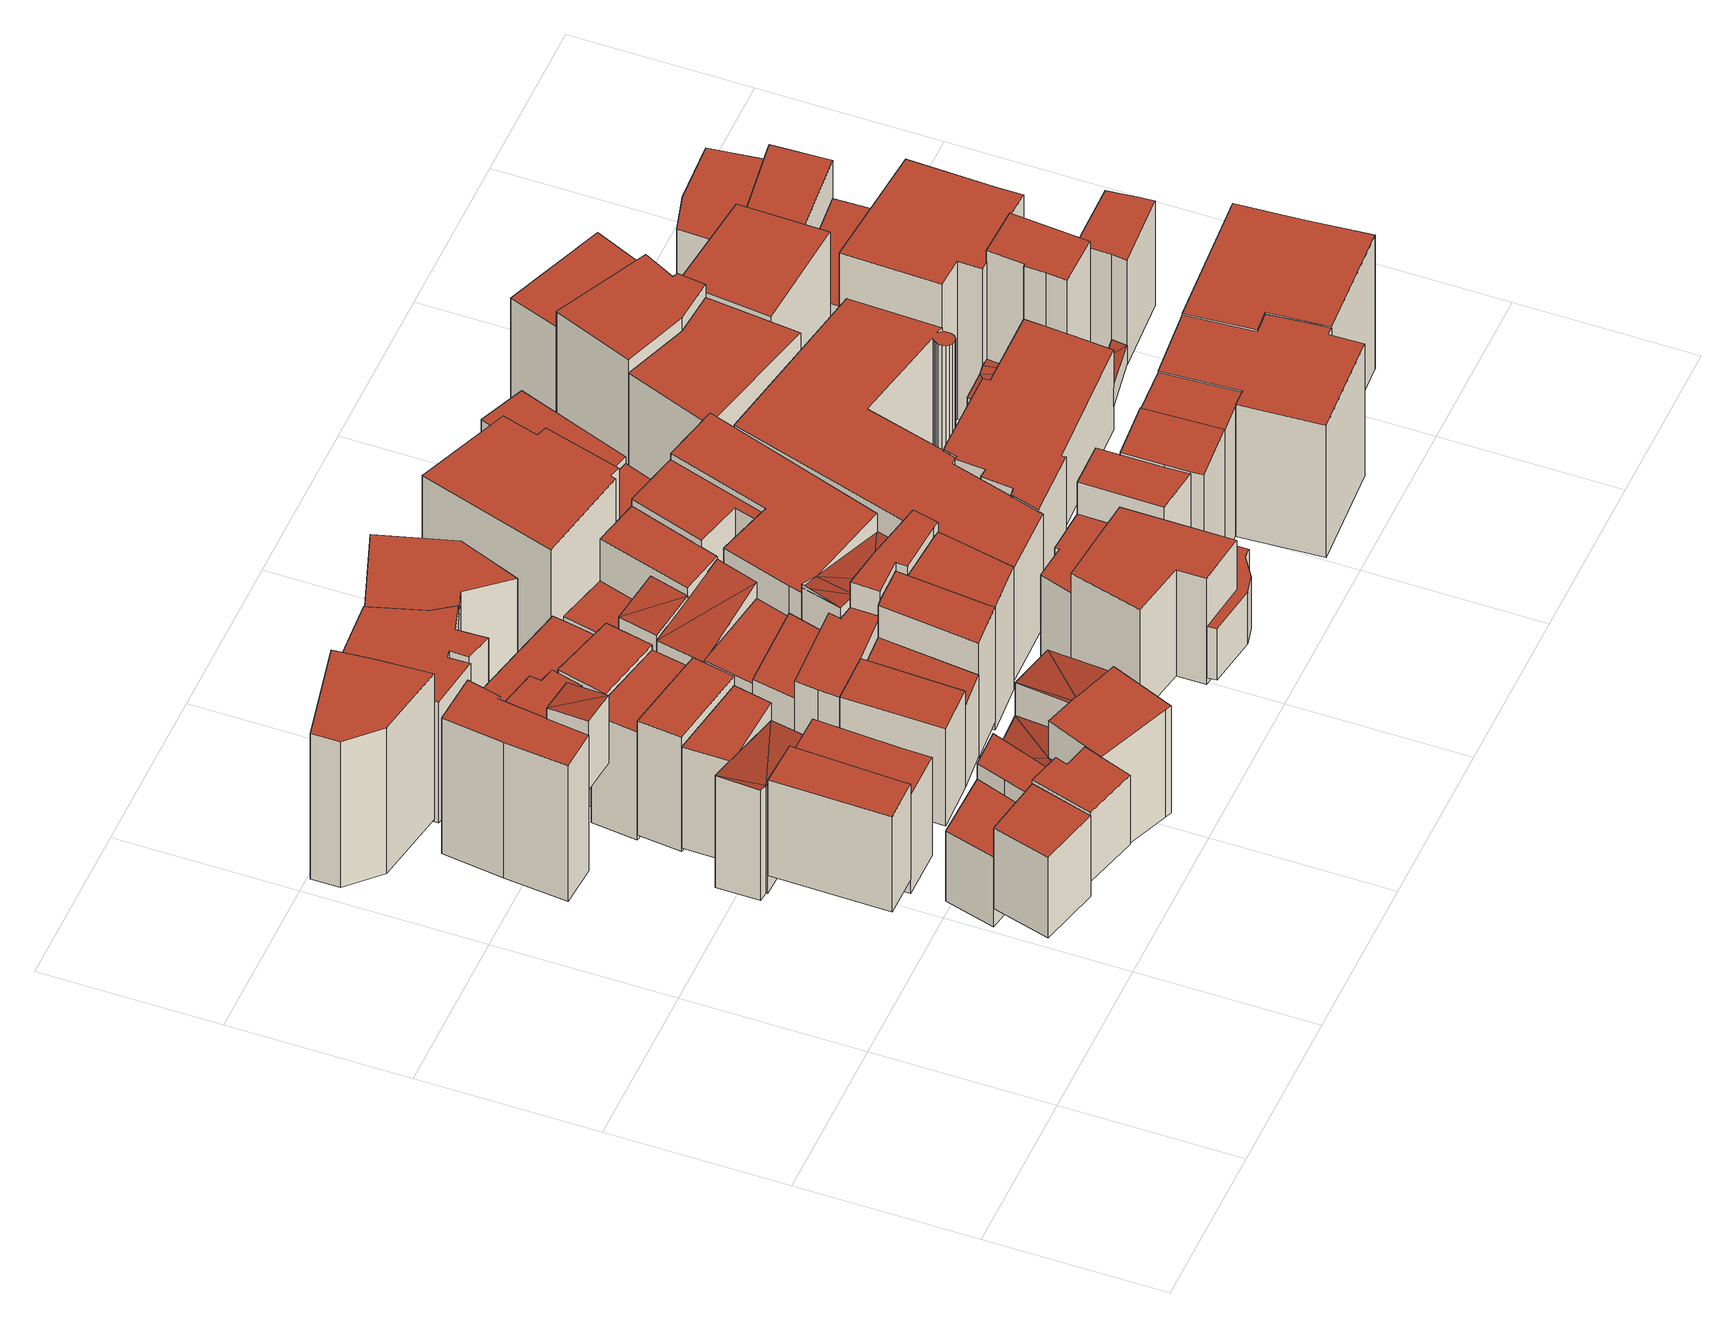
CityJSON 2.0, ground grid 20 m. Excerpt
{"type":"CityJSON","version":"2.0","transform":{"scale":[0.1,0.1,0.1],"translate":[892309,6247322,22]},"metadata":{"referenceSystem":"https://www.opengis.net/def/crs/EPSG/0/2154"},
"CityObjects":{
"building1":{"type":"Building","attributes":{"class":"Building"},"children":["building1-1"]},
"building1-1":{"type":"BuildingPart","parents":["building1"],"geometry":[{"type":"Solid","lod":"2.2","boundaries":[[[[0,1,2,3,4]],[[5,6,7,8,9]],[[9,8,3,4]],[[8,7,2,3]],[[7,6,1,2]],[[6,5,0,1]],[[5,9,4,0]]]],"semantics":{"surfaces":[{"type":"GroundSurface"},{"type":"RoofSurface"},{"type":"WallSurface","on_footprint_edge":true}],"values":[[0,1,2,2,2,2,2]]}}]},
"building2":{"type":"Building","attributes":{"class":"Building"},"children":["building2-1"]},
"building2-1":{"type":"BuildingPart","parents":["building2"],"geometry":[{"type":"Solid","lod":"2.2","boundaries":[[[[10,11,12,13,14,15]],[[16,17,18,19,20,21]],[[21,20,14,15]],[[20,19,13,14]],[[19,18,12,13]],[[18,17,11,12]],[[17,16,10,11]],[[16,21,15,10]]]],"semantics":{"surfaces":[{"type":"GroundSurface"},{"type":"RoofSurface"},{"type":"WallSurface","on_footprint_edge":true}],"values":[[0,1,2,2,2,2,2,2]]}}]},
"building3":{"type":"Building","attributes":{"class":"Building"},"children":["building3-1"]},
"building3-1":{"type":"BuildingPart","parents":["building3"],"geometry":[{"type":"Solid","lod":"2.2","boundaries":[[[[22,23,24,25,26]],[[27,28,29,30,31]],[[31,30,25,26]],[[30,29,24,25]],[[29,28,23,24]],[[28,27,22,23]],[[27,31,26,22]]]],"semantics":{"surfaces":[{"type":"GroundSurface"},{"type":"RoofSurface"},{"type":"WallSurface","on_footprint_edge":true}],"values":[[0,1,2,2,2,2,2]]}}]},
"building4":{"type":"Building","attributes":{"class":"Building"},"children":["building4-1"]},
"building4-1":{"type":"BuildingPart","parents":["building4"],"geometry":[{"type":"Solid","lod":"2.2","boundaries":[[[[32,33,34,35,36,37,38]],[[39,40,41,42,43,44,45]],[[45,44,37,38]],[[44,43,36,37]],[[43,42,35,36]],[[42,41,34,35]],[[41,40,33,34]],[[40,39,32,33]],[[39,45,38,32]]]],"semantics":{"surfaces":[{"type":"GroundSurface"},{"type":"RoofSurface"},{"type":"WallSurface","on_footprint_edge":true}],"values":[[0,1,2,2,2,2,2,2,2]]}}]},
"building5":{"type":"Building","attributes":{"class":"Building"},"children":["building5-1"]},
"building5-1":{"type":"BuildingPart","parents":["building5"],"geometry":[{"type":"Solid","lod":"2.2","boundaries":[[[[46,47,48,49,50,51]],[[52,53,54,55,56,57]],[[57,56,50,51]],[[56,55,49,50]],[[55,54,48,49]],[[54,53,47,48]],[[53,52,46,47]],[[52,57,51,46]]]],"semantics":{"surfaces":[{"type":"GroundSurface"},{"type":"RoofSurface"},{"type":"WallSurface","on_footprint_edge":true}],"values":[[0,1,2,2,2,2,2,2]]}}]},
"building6":{"type":"Building","attributes":{"class":"Building"},"children":["building6-1"]},
"building6-1":{"type":"BuildingPart","parents":["building6"],"geometry":[{"type":"Solid","lod":"2.2","boundaries":[[[[58,59,60,61,62]],[[63,64,65,66,67]],[[67,66,61,62]],[[66,65,60,61]],[[65,64,59,60]],[[64,63,58,59]],[[63,67,62,58]]]],"semantics":{"surfaces":[{"type":"GroundSurface"},{"type":"RoofSurface"},{"type":"WallSurface","on_footprint_edge":true}],"values":[[0,1,2,2,2,2,2]]}}]},
"building7":{"type":"Building","attributes":{"class":"Building"},"children":["building7-1"]},
"building7-1":{"type":"BuildingPart","parents":["building7"],"geometry":[{"type":"Solid","lod":"2.2","boundaries":[[[[68,69,70]],[[71,70,72]],[[70,71,68]],[[73,72,70]],[[74,75,76,77,78,79]],[[73,70,78,79]],[[70,69,77,78]],[[69,68,76,77]],[[68,71,75,76]],[[71,72,74,75]],[[72,73,79,74]]]],"semantics":{"surfaces":[{"type":"RoofSurface","rf_azimuth":347.71,"rf_slope":18.39},{"type":"GroundSurface"},{"type":"WallSurface","on_footprint_edge":true}],"values":[[0,0,0,0,1,2,2,2,2,2,2]]}}]},
"building8":{"type":"Building","attributes":{"class":"Building"},"children":["building8-1"]},
"building8-1":{"type":"BuildingPart","parents":["building8"],"geometry":[{"type":"Solid","lod":"2.2","boundaries":[[[[80,81,82,83,84,85,86]],[[87,88,89,90,91,92,93]],[[93,92,85,86]],[[92,91,84,85]],[[91,90,83,84]],[[90,89,82,83]],[[89,88,81,82]],[[88,87,80,81]],[[87,93,86,80]]]],"semantics":{"surfaces":[{"type":"GroundSurface"},{"type":"RoofSurface"},{"type":"WallSurface","on_footprint_edge":true}],"values":[[0,1,2,2,2,2,2,2,2]]}}]},
"building9":{"type":"Building","attributes":{"class":"Building"},"children":["building9-1"]},
"building9-1":{"type":"BuildingPart","parents":["building9"],"geometry":[{"type":"Solid","lod":"2.2","boundaries":[[[[94,95,96]],[[97,96,95]],[[98,99,100,101]],[[97,95,100,101]],[[95,94,99,100]],[[94,96,98,99]],[[96,97,101,98]]]],"semantics":{"surfaces":[{"type":"RoofSurface","rf_azimuth":75.79,"rf_slope":4.96},{"type":"GroundSurface"},{"type":"WallSurface","on_footprint_edge":true}],"values":[[0,0,1,2,2,2,2]]}}]},
"building10":{"type":"Building","attributes":{"class":"Building"},"children":["building10-1"]},
"building10-1":{"type":"BuildingPart","parents":["building10"],"geometry":[{"type":"Solid","lod":"2.2","boundaries":[[[[102,103,104,105]],[[106,107,108,109]],[[109,108,104,105]],[[108,107,103,104]],[[107,106,102,103]],[[106,109,105,102]]]],"semantics":{"surfaces":[{"type":"GroundSurface"},{"type":"RoofSurface"},{"type":"WallSurface","on_footprint_edge":true}],"values":[[0,1,2,2,2,2]]}}]},
"building11":{"type":"Building","attributes":{"class":"Building"},"children":["building11-1"]},
"building11-1":{"type":"BuildingPart","parents":["building11"],"geometry":[{"type":"Solid","lod":"2.2","boundaries":[[[[110,111,112,113,114,115]],[[116,117,118,119,120,121]],[[121,120,114,115]],[[120,119,113,114]],[[119,118,112,113]],[[118,117,111,112]],[[117,116,110,111]],[[116,121,115,110]]]],"semantics":{"surfaces":[{"type":"GroundSurface"},{"type":"RoofSurface"},{"type":"WallSurface","on_footprint_edge":true}],"values":[[0,1,2,2,2,2,2,2]]}}]},
"building12":{"type":"Building","attributes":{"class":"Building"},"children":["building12-1"]},
"building12-1":{"type":"BuildingPart","parents":["building12"],"geometry":[{"type":"Solid","lod":"2.2","boundaries":[[[[122,123,124]],[[125,126,122]],[[125,122,127]],[[124,127,122]],[[128,129,130,131,132,133]],[[124,123,132,133]],[[123,122,131,132]],[[122,126,130,131]],[[126,125,129,130]],[[125,127,128,129]],[[127,124,133,128]]]],"semantics":{"surfaces":[{"type":"RoofSurface","rf_azimuth":54.18,"rf_slope":13.12},{"type":"GroundSurface"},{"type":"WallSurface","on_footprint_edge":true}],"values":[[0,0,0,0,1,2,2,2,2,2,2]]}}]},
"building13":{"type":"Building","attributes":{"class":"Building"},"children":["building13-1"]},
"building13-1":{"type":"BuildingPart","parents":["building13"],"geometry":[{"type":"Solid","lod":"2.2","boundaries":[[[[134,135,136,137]],[[138,139,140,141]],[[141,140,136,137]],[[140,139,135,136]],[[139,138,134,135]],[[138,141,137,134]]]],"semantics":{"surfaces":[{"type":"GroundSurface"},{"type":"RoofSurface"},{"type":"WallSurface","on_footprint_edge":true}],"values":[[0,1,2,2,2,2]]}}]},
"building14":{"type":"Building","attributes":{"class":"Building"},"children":["building14-1"]},
"building14-1":{"type":"BuildingPart","parents":["building14"],"geometry":[{"type":"Solid","lod":"2.2","boundaries":[[[[142,143,98,101,144,145,146,147,148]],[[149,150,151,152,153,154,155,156,157]],[[157,156,147,148]],[[156,155,146,147]],[[155,154,145,146]],[[154,153,144,145]],[[153,152,101,144]],[[152,151,98,101]],[[151,150,143,98]],[[150,149,142,143]],[[149,157,148,142]]]],"semantics":{"surfaces":[{"type":"GroundSurface"},{"type":"RoofSurface"},{"type":"WallSurface","on_footprint_edge":true}],"values":[[0,1,2,2,2,2,2,2,2,2,2]]}}]},
"building15":{"type":"Building","attributes":{"class":"Building"},"children":["building15-1"]},
"building15-1":{"type":"BuildingPart","parents":["building15"],"geometry":[{"type":"Solid","lod":"2.2","boundaries":[[[[158,159,160,161,162,163,164,165]],[[166,167,168,169,170,171,172,173]],[[173,172,164,165]],[[172,171,163,164]],[[171,170,162,163]],[[170,169,161,162]],[[169,168,160,161]],[[168,167,159,160]],[[167,166,158,159]],[[166,173,165,158]]]],"semantics":{"surfaces":[{"type":"GroundSurface"},{"type":"RoofSurface"},{"type":"WallSurface","on_footprint_edge":true}],"values":[[0,1,2,2,2,2,2,2,2,2]]}}]},
"building16":{"type":"Building","attributes":{"class":"Building"},"children":["building16-1"]},
"building16-1":{"type":"BuildingPart","parents":["building16"],"geometry":[{"type":"Solid","lod":"2.2","boundaries":[[[[174,175,176,177]],[[178,179,180,181]],[[181,180,176,177]],[[180,179,175,176]],[[179,178,174,175]],[[178,181,177,174]]]],"semantics":{"surfaces":[{"type":"GroundSurface"},{"type":"RoofSurface"},{"type":"WallSurface","on_footprint_edge":true}],"values":[[0,1,2,2,2,2]]}}]},
"building17":{"type":"Building","attributes":{"class":"Building"},"children":["building17-1"]},
"building17-1":{"type":"BuildingPart","parents":["building17"],"geometry":[{"type":"Solid","lod":"2.2","boundaries":[[[[182,183,184,185]],[[186,187,188,189]],[[189,188,184,185]],[[188,187,183,184]],[[187,186,182,183]],[[186,189,185,182]]]],"semantics":{"surfaces":[{"type":"GroundSurface"},{"type":"RoofSurface"},{"type":"WallSurface","on_footprint_edge":true}],"values":[[0,1,2,2,2,2]]}}]},
"building18":{"type":"Building","attributes":{"class":"Building"},"children":["building18-1"]},
"building18-1":{"type":"BuildingPart","parents":["building18"],"geometry":[{"type":"Solid","lod":"2.2","boundaries":[[[[190,191,192,85,84,193,194,195,196]],[[197,198,199,200,201,202,203,204,205]],[[205,204,195,196]],[[204,203,194,195]],[[203,202,193,194]],[[202,201,84,193]],[[201,200,85,84]],[[200,199,192,85]],[[199,198,191,192]],[[198,197,190,191]],[[197,205,196,190]]]],"semantics":{"surfaces":[{"type":"GroundSurface"},{"type":"RoofSurface"},{"type":"WallSurface","on_footprint_edge":true}],"values":[[0,1,2,2,2,2,2,2,2,2,2]]}}]},
"building19":{"type":"Building","attributes":{"class":"Building"},"children":["building19-1"]},
"building19-1":{"type":"BuildingPart","parents":["building19"],"geometry":[{"type":"Solid","lod":"2.2","boundaries":[[[[206,207,208,209]],[[210,211,212,213]],[[213,212,208,209]],[[212,211,207,208]],[[211,210,206,207]],[[210,213,209,206]]]],"semantics":{"surfaces":[{"type":"GroundSurface"},{"type":"RoofSurface"},{"type":"WallSurface","on_footprint_edge":true}],"values":[[0,1,2,2,2,2]]}}]},
"building20":{"type":"Building","attributes":{"class":"Building"},"children":["building20-1"]},
"building20-1":{"type":"BuildingPart","parents":["building20"],"geometry":[{"type":"Solid","lod":"2.2","boundaries":[[[[214,215,216]],[[216,215,217]],[[218,217,215]],[[219,220,221,222,223]],[[218,215,222,223]],[[215,214,221,222]],[[214,216,220,221]],[[216,217,219,220]],[[217,218,223,219]]]],"semantics":{"surfaces":[{"type":"RoofSurface","rf_azimuth":79.12,"rf_slope":10.79},{"type":"GroundSurface"},{"type":"WallSurface","on_footprint_edge":true}],"values":[[0,0,0,1,2,2,2,2,2]]}}]},
"building21":{"type":"Building","attributes":{"class":"Building"},"children":["building21-1"]},
"building21-1":{"type":"BuildingPart","parents":["building21"],"geometry":[{"type":"Solid","lod":"2.2","boundaries":[[[[185,224,225,182]],[[226,227,228,229]],[[229,228,225,182]],[[228,227,224,225]],[[227,226,185,224]],[[226,229,182,185]]]],"semantics":{"surfaces":[{"type":"GroundSurface"},{"type":"RoofSurface"},{"type":"WallSurface","on_footprint_edge":true}],"values":[[0,1,2,2,2,2]]}}]},
"building22":{"type":"Building","attributes":{"class":"Building"},"children":["building22-1"]},
"building22-1":{"type":"BuildingPart","parents":["building22"],"geometry":[{"type":"Solid","lod":"2.2","boundaries":[[[[230,231,232,233,234,235,236,237]],[[238,239,240,241,242,243,244,245]],[[245,244,236,237]],[[244,243,235,236]],[[243,242,234,235]],[[242,241,233,234]],[[241,240,232,233]],[[240,239,231,232]],[[239,238,230,231]],[[238,245,237,230]]]],"semantics":{"surfaces":[{"type":"GroundSurface"},{"type":"RoofSurface"},{"type":"WallSurface","on_footprint_edge":true}],"values":[[0,1,2,2,2,2,2,2,2,2]]}}]},
"building23":{"type":"Building","attributes":{"class":"Building"},"children":["building23-1"]},
"building23-1":{"type":"BuildingPart","parents":["building23"],"geometry":[{"type":"Solid","lod":"2.2","boundaries":[[[[246,247,248,249]],[[250,251,252,253]],[[253,252,248,249]],[[252,251,247,248]],[[251,250,246,247]],[[250,253,249,246]]]],"semantics":{"surfaces":[{"type":"GroundSurface"},{"type":"RoofSurface"},{"type":"WallSurface","on_footprint_edge":true}],"values":[[0,1,2,2,2,2]]}}]},
"building24":{"type":"Building","attributes":{"class":"Building"},"children":["building24-1"]},
"building24-1":{"type":"BuildingPart","parents":["building24"],"geometry":[{"type":"Solid","lod":"2.2","boundaries":[[[[254,255,256,257,258,259,260,261,262,263,264,265,266]],[[267,268,269,270,271,272,273,274,275,276,277,278,279]],[[279,278,265,266]],[[278,277,264,265]],[[277,276,263,264]],[[276,275,262,263]],[[275,274,261,262]],[[274,273,260,261]],[[273,272,259,260]],[[272,271,258,259]],[[271,270,257,258]],[[270,269,256,257]],[[269,268,255,256]],[[268,267,254,255]],[[267,279,266,254]]]],"semantics":{"surfaces":[{"type":"GroundSurface"},{"type":"RoofSurface"},{"type":"WallSurface","on_footprint_edge":true}],"values":[[0,1,2,2,2,2,2,2,2,2,2,2,2,2,2]]}}]},
"building25":{"type":"Building","attributes":{"class":"Building"},"children":["building25-1"]},
"building25-1":{"type":"BuildingPart","parents":["building25"],"geometry":[{"type":"Solid","lod":"2.2","boundaries":[[[[280,281,282,283]],[[284,285,286,287]],[[287,286,282,283]],[[286,285,281,282]],[[285,284,280,281]],[[284,287,283,280]]]],"semantics":{"surfaces":[{"type":"GroundSurface"},{"type":"RoofSurface"},{"type":"WallSurface","on_footprint_edge":true}],"values":[[0,1,2,2,2,2]]}}]},
"building26":{"type":"Building","attributes":{"class":"Building"},"children":["building26-1"]},
"building26-1":{"type":"BuildingPart","parents":["building26"],"geometry":[{"type":"Solid","lod":"2.2","boundaries":[[[[288,289,290,291,292,293]],[[294,295,296,297,298,299]],[[299,298,292,293]],[[298,297,291,292]],[[297,296,290,291]],[[296,295,289,290]],[[295,294,288,289]],[[294,299,293,288]]]],"semantics":{"surfaces":[{"type":"GroundSurface"},{"type":"RoofSurface"},{"type":"WallSurface","on_footprint_edge":true}],"values":[[0,1,2,2,2,2,2,2]]}}]},
"building27":{"type":"Building","attributes":{"class":"Building"},"children":["building27-1"]},
"building27-1":{"type":"BuildingPart","parents":["building27"],"geometry":[{"type":"Solid","lod":"2.2","boundaries":[[[[300,301,302]],[[303,300,302]],[[304,305,306,307]],[[302,301,306,307]],[[301,300,305,306]],[[300,303,304,305]],[[303,302,307,304]]]],"semantics":{"surfaces":[{"type":"RoofSurface","rf_azimuth":163.21,"rf_slope":13.83},{"type":"GroundSurface"},{"type":"WallSurface","on_footprint_edge":true}],"values":[[0,0,1,2,2,2,2]]}}]},
"building28":{"type":"Building","attributes":{"class":"Building"},"children":["building28-1"]},
"building28-1":{"type":"BuildingPart","parents":["building28"],"geometry":[{"type":"Solid","lod":"2.2","boundaries":[[[[308,309,310]],[[311,308,310]],[[312,313,314,315]],[[310,309,314,315]],[[309,308,313,314]],[[308,311,312,313]],[[311,310,315,312]]]],"semantics":{"surfaces":[{"type":"RoofSurface","rf_azimuth":164.94,"rf_slope":11.69},{"type":"GroundSurface"},{"type":"WallSurface","on_footprint_edge":true}],"values":[[0,0,1,2,2,2,2]]}}]},
"building29":{"type":"Building","attributes":{"class":"Building"},"children":["building29-1"]},
"building29-1":{"type":"BuildingPart","parents":["building29"],"geometry":[{"type":"Solid","lod":"2.2","boundaries":[[[[316,317,318,319]],[[320,321,322,323]],[[323,322,318,319]],[[322,321,317,318]],[[321,320,316,317]],[[320,323,319,316]]]],"semantics":{"surfaces":[{"type":"GroundSurface"},{"type":"RoofSurface"},{"type":"WallSurface","on_footprint_edge":true}],"values":[[0,1,2,2,2,2]]}}]},
"building30":{"type":"Building","attributes":{"class":"Building"},"children":["building30-1"]},
"building30-1":{"type":"BuildingPart","parents":["building30"],"geometry":[{"type":"Solid","lod":"2.2","boundaries":[[[[324,325,326,327,328,329]],[[330,331,332,333,334,335]],[[335,334,328,329]],[[334,333,327,328]],[[333,332,326,327]],[[332,331,325,326]],[[331,330,324,325]],[[330,335,329,324]]]],"semantics":{"surfaces":[{"type":"GroundSurface"},{"type":"RoofSurface"},{"type":"WallSurface","on_footprint_edge":true}],"values":[[0,1,2,2,2,2,2,2]]}}]},
"building31":{"type":"Building","attributes":{"class":"Building"},"children":["building31-1"]},
"building31-1":{"type":"BuildingPart","parents":["building31"],"geometry":[{"type":"Solid","lod":"2.2","boundaries":[[[[336,337,338,339,340,341,342,343]],[[344,345,346,347,348,349,350,351]],[[351,350,342,343]],[[350,349,341,342]],[[349,348,340,341]],[[348,347,339,340]],[[347,346,338,339]],[[346,345,337,338]],[[345,344,336,337]],[[344,351,343,336]]]],"semantics":{"surfaces":[{"type":"GroundSurface"},{"type":"RoofSurface"},{"type":"WallSurface","on_footprint_edge":true}],"values":[[0,1,2,2,2,2,2,2,2,2]]}}]},
"building32":{"type":"Building","attributes":{"class":"Building"},"children":["building32-1"]},
"building32-1":{"type":"BuildingPart","parents":["building32"],"geometry":[{"type":"MultiSurface","lod":"2.2","boundaries":[[[352,353,354]],[[355,352,354]],[[356,357,358]],[[355,358,357]],[[358,355,354]],[[359,360,361,362,363,364,365]],[[354,353,364,365]],[[353,366,363,364]],[[366,355,362,363]],[[355,367,361,362]],[[367,368,360,361]],[[368,358,359,360]],[[358,354,365,359]]],"semantics":{"surfaces":[{"type":"RoofSurface","rf_azimuth":345.68,"rf_slope":13.94},{"type":"GroundSurface"},{"type":"WallSurface","on_footprint_edge":true}],"values":[0,0,0,0,0,1,2,2,2,2,2,2,2]}}]},
"building33":{"type":"Building","attributes":{"class":"Building"},"children":["building33-1"]},
"building33-1":{"type":"BuildingPart","parents":["building33"],"geometry":[{"type":"Solid","lod":"2.2","boundaries":[[[[369,370,371,372,373,374,375]],[[376,377,378,379,380,381,382]],[[382,381,374,375]],[[381,380,373,374]],[[380,379,372,373]],[[379,378,371,372]],[[378,377,370,371]],[[377,376,369,370]],[[376,382,375,369]]]],"semantics":{"surfaces":[{"type":"GroundSurface"},{"type":"RoofSurface"},{"type":"WallSurface","on_footprint_edge":true}],"values":[[0,1,2,2,2,2,2,2,2]]}}]},
"building34":{"type":"Building","attributes":{"class":"Building"},"children":["building34-1"]},
"building34-1":{"type":"BuildingPart","parents":["building34"],"geometry":[{"type":"Solid","lod":"2.2","boundaries":[[[[383,384,385,386,387,388,389,390]],[[391,392,393,394,395,396,397,398]],[[398,397,389,390]],[[397,396,388,389]],[[396,395,387,388]],[[395,394,386,387]],[[394,393,385,386]],[[393,392,384,385]],[[392,391,383,384]],[[391,398,390,383]]]],"semantics":{"surfaces":[{"type":"GroundSurface"},{"type":"RoofSurface"},{"type":"WallSurface","on_footprint_edge":true}],"values":[[0,1,2,2,2,2,2,2,2,2]]}}]},
"building35":{"type":"Building","attributes":{"class":"Building"},"children":["building35-1"]},
"building35-1":{"type":"BuildingPart","parents":["building35"],"geometry":[{"type":"Solid","lod":"2.2","boundaries":[[[[399,400,401,402]],[[403,404,405,406]],[[406,405,401,402]],[[405,404,400,401]],[[404,403,399,400]],[[403,406,402,399]]]],"semantics":{"surfaces":[{"type":"GroundSurface"},{"type":"RoofSurface"},{"type":"WallSurface","on_footprint_edge":true}],"values":[[0,1,2,2,2,2]]}}]},
"building36":{"type":"Building","attributes":{"class":"Building"},"children":["building36-1"]},
"building36-1":{"type":"BuildingPart","parents":["building36"],"geometry":[{"type":"Solid","lod":"2.2","boundaries":[[[[387,407,408,409,410,388]],[[411,412,413,414,415,416]],[[416,415,410,388]],[[415,414,409,410]],[[414,413,408,409]],[[413,412,407,408]],[[412,411,387,407]],[[411,416,388,387]]]],"semantics":{"surfaces":[{"type":"GroundSurface"},{"type":"RoofSurface"},{"type":"WallSurface","on_footprint_edge":true}],"values":[[0,1,2,2,2,2,2,2]]}}]},
"building37":{"type":"Building","attributes":{"class":"Building"},"children":["building37-1"]},
"building37-1":{"type":"BuildingPart","parents":["building37"],"geometry":[{"type":"Solid","lod":"2.2","boundaries":[[[[417,418,419,420,421,422,423,424,425,426,427,428,429]],[[430,431,432,433,434,435,436,437,438,439,440,441,442]],[[442,441,428,429]],[[441,440,427,428]],[[440,439,426,427]],[[439,438,425,426]],[[438,437,424,425]],[[437,436,423,424]],[[436,435,422,423]],[[435,434,421,422]],[[434,433,420,421]],[[433,432,419,420]],[[432,431,418,419]],[[431,430,417,418]],[[430,442,429,417]]]],"semantics":{"surfaces":[{"type":"GroundSurface"},{"type":"RoofSurface"},{"type":"WallSurface","on_footprint_edge":true}],"values":[[0,1,2,2,2,2,2,2,2,2,2,2,2,2,2]]}}]},
"building38":{"type":"Building","attributes":{"class":"Building"},"children":["building38-1"]},
"building38-1":{"type":"BuildingPart","parents":["building38"],"geometry":[{"type":"Solid","lod":"2.2","boundaries":[[[[443,444,445,446,447,448,449,450]],[[451,452,453,454,455,456,457,458]],[[458,457,449,450]],[[457,456,448,449]],[[456,455,447,448]],[[455,454,446,447]],[[454,453,445,446]],[[453,452,444,445]],[[452,451,443,444]],[[451,458,450,443]]]],"semantics":{"surfaces":[{"type":"GroundSurface"},{"type":"RoofSurface"},{"type":"WallSurface","on_footprint_edge":true}],"values":[[0,1,2,2,2,2,2,2,2,2]]}}]},
"building39":{"type":"Building","attributes":{"class":"Building"},"children":["building39-1"]},
"building39-1":{"type":"BuildingPart","parents":["building39"],"geometry":[{"type":"Solid","lod":"2.2","boundaries":[[[[459,460,461,462,463,464]],[[465,466,467,468,469,470]],[[470,469,463,464]],[[469,468,462,463]],[[468,467,461,462]],[[467,466,460,461]],[[466,465,459,460]],[[465,470,464,459]]]],"semantics":{"surfaces":[{"type":"GroundSurface"},{"type":"RoofSurface"},{"type":"WallSurface","on_footprint_edge":true}],"values":[[0,1,2,2,2,2,2,2]]}}]},
"building40":{"type":"Building","attributes":{"class":"Building"},"children":["building40-1"]},
"building40-1":{"type":"BuildingPart","parents":["building40"],"geometry":[{"type":"Solid","lod":"2.2","boundaries":[[[[471,472,473,474,475]],[[476,477,478,479,480]],[[480,479,474,475]],[[479,478,473,474]],[[478,477,472,473]],[[477,476,471,472]],[[476,480,475,471]]]],"semantics":{"surfaces":[{"type":"GroundSurface"},{"type":"RoofSurface"},{"type":"WallSurface","on_footprint_edge":true}],"values":[[0,1,2,2,2,2,2]]}}]},
"building41":{"type":"Building","attributes":{"class":"Building"},"children":["building41-1"]},
"building41-1":{"type":"BuildingPart","parents":["building41"],"geometry":[{"type":"Solid","lod":"2.2","boundaries":[[[[481,482,483,484,485,486,487,488,489]],[[490,491,492,493,494,495,496,497,498]],[[498,497,488,489]],[[497,496,487,488]],[[496,495,486,487]],[[495,494,485,486]],[[494,493,484,485]],[[493,492,483,484]],[[492,491,482,483]],[[491,490,481,482]],[[490,498,489,481]]]],"semantics":{"surfaces":[{"type":"GroundSurface"},{"type":"RoofSurface"},{"type":"WallSurface","on_footprint_edge":true}],"values":[[0,1,2,2,2,2,2,2,2,2,2]]}}]},
"building42":{"type":"Building","attributes":{"class":"Building"},"children":["building42-1"]},
"building42-1":{"type":"BuildingPart","parents":["building42"],"geometry":[{"type":"Solid","lod":"2.2","boundaries":[[[[499,500,501,502,503,504]],[[505,506,507,508,509,510]],[[510,509,503,504]],[[509,508,502,503]],[[508,507,501,502]],[[507,506,500,501]],[[506,505,499,500]],[[505,510,504,499]]]],"semantics":{"surfaces":[{"type":"GroundSurface"},{"type":"RoofSurface"},{"type":"WallSurface","on_footprint_edge":true}],"values":[[0,1,2,2,2,2,2,2]]}}]},
"building43":{"type":"Building","attributes":{"class":"Building"},"children":["building43-1"]},
"building43-1":{"type":"BuildingPart","parents":["building43"],"geometry":[{"type":"Solid","lod":"2.2","boundaries":[[[[511,512,513,514,515,516]],[[517,518,519,520,521,522]],[[522,521,515,516]],[[521,520,514,515]],[[520,519,513,514]],[[519,518,512,513]],[[518,517,511,512]],[[517,522,516,511]]]],"semantics":{"surfaces":[{"type":"GroundSurface"},{"type":"RoofSurface"},{"type":"WallSurface","on_footprint_edge":true}],"values":[[0,1,2,2,2,2,2,2]]}}]},
"building44":{"type":"Building","attributes":{"class":"Building"},"children":["building44-1"]},
"building44-1":{"type":"BuildingPart","parents":["building44"],"geometry":[{"type":"Solid","lod":"2.2","boundaries":[[[[523,500,499,524,525]],[[526,527,528,529,530]],[[530,529,524,525]],[[529,528,499,524]],[[528,527,500,499]],[[527,526,523,500]],[[526,530,525,523]]]],"semantics":{"surfaces":[{"type":"GroundSurface"},{"type":"RoofSurface"},{"type":"WallSurface","on_footprint_edge":true}],"values":[[0,1,2,2,2,2,2]]}}]},
"building45":{"type":"Building","attributes":{"class":"Building"},"children":["building45-1"]},
"building45-1":{"type":"BuildingPart","parents":["building45"],"geometry":[{"type":"Solid","lod":"2.2","boundaries":[[[[531,532,533,534,535,536,537,538,539,540,541,542,543,544,545,546,547,548,549,550,551,552,553,554]],[[555,556,557,558,559,560,561,562,563,564,565,566,567,568,569,570,571,572,573,574,575,576,577,578]],[[578,577,553,554]],[[577,576,552,553]],[[576,575,551,552]],[[575,574,550,551]],[[574,573,549,550]],[[573,572,548,549]],[[572,571,547,548]],[[571,570,546,547]],[[570,569,545,546]],[[569,568,544,545]],[[568,567,543,544]],[[567,566,542,543]],[[566,565,541,542]],[[565,564,540,541]],[[564,563,539,540]],[[563,562,538,539]],[[562,561,537,538]],[[561,560,536,537]],[[560,559,535,536]],[[559,558,534,535]],[[558,557,533,534]],[[557,556,532,533]],[[556,555,531,532]],[[555,578,554,531]]]],"semantics":{"surfaces":[{"type":"GroundSurface"},{"type":"RoofSurface"},{"type":"WallSurface","on_footprint_edge":true}],"values":[[0,1,2,2,2,2,2,2,2,2,2,2,2,2,2,2,2,2,2,2,2,2,2,2,2,2]]}}]},
"building46":{"type":"Building","attributes":{"class":"Building"},"children":["building46-1"]},
"building46-1":{"type":"BuildingPart","parents":["building46"],"geometry":[{"type":"Solid","lod":"2.2","boundaries":[[[[579,580,581,582,583,584,585,586,587,588]],[[589,590,591,592,593,594,595,596,597,598]],[[598,597,587,588]],[[597,596,586,587]],[[596,595,585,586]],[[595,594,584,585]],[[594,593,583,584]],[[593,592,582,583]],[[592,591,581,582]],[[591,590,580,581]],[[590,589,579,580]],[[589,598,588,579]]]],"semantics":{"surfaces":[{"type":"GroundSurface"},{"type":"RoofSurface"},{"type":"WallSurface","on_footprint_edge":true}],"values":[[0,1,2,2,2,2,2,2,2,2,2,2]]}}]},
"building47":{"type":"Building","attributes":{"class":"Building"},"children":["building47-1"]},
"building47-1":{"type":"BuildingPart","parents":["building47"],"geometry":[{"type":"Solid","lod":"2.2","boundaries":[[[[599,600,601,602,603,604,605,606,607,608,609,610,611,612,613,614]],[[615,616,617,618,619,620,621,622,623,624,625,626,627,628,629,630]],[[630,629,613,614]],[[629,628,612,613]],[[628,627,611,612]],[[627,626,610,611]],[[626,625,609,610]],[[625,624,608,609]],[[624,623,607,608]],[[623,622,606,607]],[[622,621,605,606]],[[621,620,604,605]],[[620,619,603,604]],[[619,618,602,603]],[[618,617,601,602]],[[617,616,600,601]],[[616,615,599,600]],[[615,630,614,599]]]],"semantics":{"surfaces":[{"type":"GroundSurface"},{"type":"RoofSurface"},{"type":"WallSurface","on_footprint_edge":true}],"values":[[0,1,2,2,2,2,2,2,2,2,2,2,2,2,2,2,2,2]]}}]},
"building48":{"type":"Building","attributes":{"class":"Building"},"children":["building48-1"]},
"building48-1":{"type":"BuildingPart","parents":["building48"],"geometry":[{"type":"Solid","lod":"2.2","boundaries":[[[[631,632,633,634,635,636,637,638,639,640,641,642]],[[643,644,645,646,647,648,649,650,651,652,653,654]],[[654,653,641,642]],[[653,652,640,641]],[[652,651,639,640]],[[651,650,638,639]],[[650,649,637,638]],[[649,648,636,637]],[[648,647,635,636]],[[647,646,634,635]],[[646,645,633,634]],[[645,644,632,633]],[[644,643,631,632]],[[643,654,642,631]]]],"semantics":{"surfaces":[{"type":"GroundSurface"},{"type":"RoofSurface"},{"type":"WallSurface","on_footprint_edge":true}],"values":[[0,1,2,2,2,2,2,2,2,2,2,2,2,2]]}}]},
"building49":{"type":"Building","attributes":{"class":"Building"},"children":["building49-1"]},
"building49-1":{"type":"BuildingPart","parents":["building49"],"geometry":[{"type":"Solid","lod":"2.2","boundaries":[[[[655,656,657,658,659]],[[660,661,662,663,664]],[[664,663,658,659]],[[663,662,657,658]],[[662,661,656,657]],[[661,660,655,656]],[[660,664,659,655]]]],"semantics":{"surfaces":[{"type":"GroundSurface"},{"type":"RoofSurface"},{"type":"WallSurface","on_footprint_edge":true}],"values":[[0,1,2,2,2,2,2]]}}]},
"building50":{"type":"Building","attributes":{"class":"Building"},"children":["building50-1"]},
"building50-1":{"type":"BuildingPart","parents":["building50"],"geometry":[{"type":"Solid","lod":"2.2","boundaries":[[[[665,666,667]],[[668,667,666]],[[667,668,669]],[[670,669,668]],[[671,672,673,674,675,676]],[[670,668,675,676]],[[668,666,674,675]],[[666,665,673,674]],[[665,667,672,673]],[[667,669,671,672]],[[669,670,676,671]]]],"semantics":{"surfaces":[{"type":"RoofSurface","rf_azimuth":185.85,"rf_slope":7.5},{"type":"GroundSurface"},{"type":"WallSurface","on_footprint_edge":true}],"values":[[0,0,0,0,1,2,2,2,2,2,2]]}}]},
"building51":{"type":"Building","attributes":{"class":"Building"},"children":["building51-1"]},
"building51-1":{"type":"BuildingPart","parents":["building51"],"geometry":[{"type":"Solid","lod":"2.2","boundaries":[[[[677,678,679,680,681,682,683]],[[684,685,686,687,688,689,690]],[[690,689,682,683]],[[689,688,681,682]],[[688,687,680,681]],[[687,686,679,680]],[[686,685,678,679]],[[685,684,677,678]],[[684,690,683,677]]]],"semantics":{"surfaces":[{"type":"GroundSurface"},{"type":"RoofSurface"},{"type":"WallSurface","on_footprint_edge":true}],"values":[[0,1,2,2,2,2,2,2,2]]}}]},
"building52":{"type":"Building","attributes":{"class":"Building"},"children":["building52-1"]},
"building52-1":{"type":"BuildingPart","parents":["building52"],"geometry":[{"type":"Solid","lod":"2.2","boundaries":[[[[691,692,693]],[[694,691,693]],[[695,693,696]],[[693,695,694]],[[697,698,699,700,701,702]],[[693,692,701,702]],[[692,691,700,701]],[[691,694,699,700]],[[694,695,698,699]],[[695,696,697,698]],[[696,693,702,697]]]],"semantics":{"surfaces":[{"type":"RoofSurface","rf_azimuth":348.08,"rf_slope":3.74},{"type":"GroundSurface"},{"type":"WallSurface","on_footprint_edge":true}],"values":[[0,0,0,0,1,2,2,2,2,2,2]]}}]},
"building53":{"type":"Building","attributes":{"class":"Building"},"children":["building53-1"]},
"building53-1":{"type":"BuildingPart","parents":["building53"],"geometry":[{"type":"Solid","lod":"2.2","boundaries":[[[[703,704,705,640,638,637,636,635]],[[706,707,708,709,710,711,712,713]],[[713,712,636,635]],[[712,711,637,636]],[[711,710,638,637]],[[710,709,640,638]],[[709,708,705,640]],[[708,707,704,705]],[[707,706,703,704]],[[706,713,635,703]]]],"semantics":{"surfaces":[{"type":"GroundSurface"},{"type":"RoofSurface"},{"type":"WallSurface","on_footprint_edge":true}],"values":[[0,1,2,2,2,2,2,2,2,2]]}}]},
"building54":{"type":"Building","attributes":{"class":"Building"},"children":["building54-1"]},
"building54-1":{"type":"BuildingPart","parents":["building54"],"geometry":[{"type":"Solid","lod":"2.2","boundaries":[[[[714,715,716,717,718,719,720]],[[721,722,723,724,725,726,727]],[[727,726,719,720]],[[726,725,718,719]],[[725,724,717,718]],[[724,723,716,717]],[[723,722,715,716]],[[722,721,714,715]],[[721,727,720,714]]]],"semantics":{"surfaces":[{"type":"GroundSurface"},{"type":"RoofSurface"},{"type":"WallSurface","on_footprint_edge":true}],"values":[[0,1,2,2,2,2,2,2,2]]}}]},
"building55":{"type":"Building","attributes":{"class":"Building"},"children":["building55-1"]},
"building55-1":{"type":"BuildingPart","parents":["building55"],"geometry":[{"type":"Solid","lod":"2.2","boundaries":[[[[728,729,730,731]],[[732,733,734,735]],[[735,734,730,731]],[[734,733,729,730]],[[733,732,728,729]],[[732,735,731,728]]]],"semantics":{"surfaces":[{"type":"GroundSurface"},{"type":"RoofSurface"},{"type":"WallSurface","on_footprint_edge":true}],"values":[[0,1,2,2,2,2]]}}]},
"building56":{"type":"Building","attributes":{"class":"Building"},"children":["building56-1"]},
"building56-1":{"type":"BuildingPart","parents":["building56"],"geometry":[{"type":"Solid","lod":"2.2","boundaries":[[[[736,737,738,739,740,741,742,743,744]],[[745,746,747,748,749,750,751,752,753]],[[753,752,743,744]],[[752,751,742,743]],[[751,750,741,742]],[[750,749,740,741]],[[749,748,739,740]],[[748,747,738,739]],[[747,746,737,738]],[[746,745,736,737]],[[745,753,744,736]]]],"semantics":{"surfaces":[{"type":"GroundSurface"},{"type":"RoofSurface"},{"type":"WallSurface","on_footprint_edge":true}],"values":[[0,1,2,2,2,2,2,2,2,2,2]]}}]},
"building57":{"type":"Building","attributes":{"class":"Building"},"children":["building57-1"]},
"building57-1":{"type":"BuildingPart","parents":["building57"],"geometry":[{"type":"Solid","lod":"2.2","boundaries":[[[[754,755,756,757,758,759,760]],[[761,762,763,764,765,766,767]],[[767,766,759,760]],[[766,765,758,759]],[[765,764,757,758]],[[764,763,756,757]],[[763,762,755,756]],[[762,761,754,755]],[[761,767,760,754]]]],"semantics":{"surfaces":[{"type":"GroundSurface"},{"type":"RoofSurface"},{"type":"WallSurface","on_footprint_edge":true}],"values":[[0,1,2,2,2,2,2,2,2]]}}]},
"building58":{"type":"Building","attributes":{"class":"Building"},"children":["building58-1"]},
"building58-1":{"type":"BuildingPart","parents":["building58"],"geometry":[{"type":"Solid","lod":"2.2","boundaries":[[[[768,769,770,771]],[[772,773,774,775]],[[775,774,770,771]],[[774,773,769,770]],[[773,772,768,769]],[[772,775,771,768]]]],"semantics":{"surfaces":[{"type":"GroundSurface"},{"type":"RoofSurface"},{"type":"WallSurface","on_footprint_edge":true}],"values":[[0,1,2,2,2,2]]}}]},
"building59":{"type":"Building","attributes":{"class":"Building"},"children":["building59-1"]},
"building59-1":{"type":"BuildingPart","parents":["building59"],"geometry":[{"type":"Solid","lod":"2.2","boundaries":[[[[776,777,778]],[[779,776,778]],[[779,778,780]],[[781,780,778]],[[782,783,784,785,786,787]],[[781,778,786,787]],[[778,777,785,786]],[[777,776,784,785]],[[776,779,783,784]],[[779,780,782,783]],[[780,781,787,782]]]],"semantics":{"surfaces":[{"type":"RoofSurface","rf_azimuth":91.47,"rf_slope":11.94},{"type":"GroundSurface"},{"type":"WallSurface","on_footprint_edge":true}],"values":[[0,0,0,0,1,2,2,2,2,2,2]]}}]},
"building60":{"type":"Building","attributes":{"class":"Building"},"children":["building60-1"]},
"building60-1":{"type":"BuildingPart","parents":["building60"],"geometry":[{"type":"Solid","lod":"2.2","boundaries":[[[[788,789,790,791,792,793]],[[794,795,796,797,798,799]],[[799,798,792,793]],[[798,797,791,792]],[[797,796,790,791]],[[796,795,789,790]],[[795,794,788,789]],[[794,799,793,788]]]],"semantics":{"surfaces":[{"type":"GroundSurface"},{"type":"RoofSurface"},{"type":"WallSurface","on_footprint_edge":true}],"values":[[0,1,2,2,2,2,2,2]]}}]},
"building61":{"type":"Building","attributes":{"class":"Building"},"children":["building61-1"]},
"building61-1":{"type":"BuildingPart","parents":["building61"],"geometry":[{"type":"Solid","lod":"2.2","boundaries":[[[[800,801,802,803,804]],[[805,806,807,808,809]],[[809,808,803,804]],[[808,807,802,803]],[[807,806,801,802]],[[806,805,800,801]],[[805,809,804,800]]]],"semantics":{"surfaces":[{"type":"GroundSurface"},{"type":"RoofSurface"},{"type":"WallSurface","on_footprint_edge":true}],"values":[[0,1,2,2,2,2,2]]}}]},
"building62":{"type":"Building","attributes":{"class":"Building"},"children":["building62-1"]},
"building62-1":{"type":"BuildingPart","parents":["building62"],"geometry":[{"type":"Solid","lod":"2.2","boundaries":[[[[810,811,812,813,814]],[[815,816,817,818,819]],[[819,818,813,814]],[[818,817,812,813]],[[817,816,811,812]],[[816,815,810,811]],[[815,819,814,810]]]],"semantics":{"surfaces":[{"type":"GroundSurface"},{"type":"RoofSurface"},{"type":"WallSurface","on_footprint_edge":true}],"values":[[0,1,2,2,2,2,2]]}}]}
},
"vertices":[
[154,26,146],[174,96,146],[172,96,146],[103,108,146],[85,43,146],[154,26,258],[174,96,258],[172,96,258],[103,108,258],[85,43,258],
[119,165,121],[103,108,121],[172,96,121],[174,96,121],[186,130,121],[197,163,121],[119,165,218],[103,108,218],[172,96,218],[174,96,218],[186,130,218],[197,163,218],
[136,337,124],[84,339,124],[82,207,124],[131,207,124],[131,217,124],[136,337,256],[84,339,256],[82,207,256],[131,207,256],[131,217,256],
[212,86,167],[174,96,167],[154,26,167],[216,9,167],[231,51,167],[236,65,167],[207,72,167],[212,86,263],[174,96,263],[154,26,263],[216,9,263],[231,51,263],[236,65,263],[207,72,263],
[131,217,104],[131,207,104],[188,207,104],[189,241,104],[194,336,104],[136,337,104],[131,217,240],[131,207,240],[188,207,240],[189,241,240],[194,336,240],[136,337,240],
[174,96,119],[213,86,119],[241,164,119],[197,163,119],[186,130,119],[174,96,240],[213,86,240],[241,164,240],[197,163,240],[186,130,240],
[72,390,255],[72,342,252],[84,341,248],[203,383,212],[194,336,212],[84,339,248],[194,336,99],[203,383,99],[72,390,99],[72,342,99],[84,341,99],[84,339,99],
[41,601,63],[34,530,63],[81,527,63],[95,629,63],[99,628,63],[108,666,63],[50,670,63],[41,601,251],[34,530,251],[81,527,251],[95,629,251],[99,628,251],[108,666,251],[50,670,251],
[81,527,270],[123,523,269],[87,574,266],[128,569,265],[87,574,175],[81,527,175],[123,523,175],[128,569,175],
[203,383,96],[212,426,96],[114,442,96],[113,388,96],[203,383,236],[212,426,236],[114,442,236],[113,388,236],
[127,709,24],[124,771,24],[120,815,24],[5,791,24],[5,759,24],[40,724,24],[127,709,226],[124,771,226],[120,815,226],[5,791,226],[5,759,226],[40,724,226],
[255,111,213],[295,99,210],[315,170,194],[207,72,227],[236,65,224],[241,164,205],[241,164,115],[207,72,115],[236,65,115],[255,111,115],[295,99,115],[315,170,115],
[221,473,91],[119,491,91],[114,442,91],[212,426,91],[221,473,249],[119,491,249],[114,442,249],[212,426,249],
[99,628,175],[95,629,175],[156,564,175],[164,593,175],[166,600,175],[148,604,175],[150,617,175],[99,628,236],[95,629,236],[87,574,236],[128,569,236],[156,564,236],[164,593,236],[166,600,236],[148,604,236],[150,617,236],
[312,10,116],[319,7,116],[349,80,116],[299,97,116],[295,99,116],[255,111,116],[231,51,116],[228,44,116],[312,10,264],[319,7,264],[349,80,264],[299,97,264],[295,99,264],[255,111,264],[231,51,264],[228,44,264],
[221,473,84],[230,520,84],[125,542,84],[119,491,84],[221,473,234],[230,520,234],[125,542,234],[119,491,234],
[281,320,115],[224,319,115],[221,206,115],[277,208,115],[281,320,249],[224,319,249],[221,206,249],[277,208,249],
[241,573,63],[247,601,63],[253,634,63],[150,617,63],[148,604,63],[166,600,63],[164,593,63],[241,573,217],[247,601,217],[253,634,217],[108,666,217],[99,628,217],[150,617,217],[148,604,217],[166,600,217],[164,593,217],
[150,537,74],[230,520,74],[241,573,74],[164,593,74],[150,537,241],[230,520,241],[241,573,241],[164,593,241],
[295,99,254],[299,97,254],[315,170,240],[368,157,241],[349,80,256],[368,157,113],[315,170,113],[295,99,113],[299,97,113],[349,80,113],
[323,212,115],[335,323,115],[277,208,227],[323,212,227],[335,323,227],[281,320,227],
[229,369,99],[226,343,99],[224,319,99],[281,320,99],[343,324,99],[344,356,99],[326,359,99],[329,373,99],[229,369,248],[226,343,248],[224,319,248],[281,320,248],[343,324,248],[344,356,248],[326,359,248],[329,373,248],
[243,419,97],[234,369,97],[329,373,97],[342,420,97],[243,419,218],[234,369,218],[329,373,218],[342,420,218],
[197,700,21],[228,692,21],[227,727,21],[259,736,21],[242,760,21],[223,822,21],[120,815,21],[124,771,21],[127,709,21],[127,704,21],[189,695,21],[188,719,21],[197,721,21],[197,700,188],[228,692,188],[227,727,188],[259,736,188],[242,760,188],[223,822,188],[120,815,188],[124,771,188],[127,709,188],[127,704,188],[189,695,188],[188,719,188],[197,721,188],
[243,419,90],[342,420,90],[354,459,90],[255,475,90],[243,419,213],[342,420,213],[354,459,213],[255,475,213],
[376,216,112],[376,225,112],[386,325,112],[343,324,112],[335,323,112],[323,212,112],[376,216,271],[376,225,271],[386,325,271],[343,324,271],[335,323,271],[323,212,271],
[354,459,235],[370,507,235],[267,530,209],[255,475,210],[255,475,82],[354,459,82],[370,507,82],[267,530,82],
[319,518,227],[331,562,227],[277,574,216],[267,530,216],[267,530,72],[319,518,72],[331,562,72],[277,574,72],
[350,623,60],[291,638,60],[277,574,60],[331,562,60],[350,623,180],[291,638,180],[277,574,180],[331,562,180],
[435,220,100],[453,307,100],[444,308,100],[385,312,100],[376,225,100],[376,216,100],[435,220,270],[453,307,270],[444,308,270],[385,312,270],[376,225,270],[376,216,270],
[444,308,94],[453,307,94],[460,336,94],[388,350,94],[344,356,94],[343,324,94],[386,325,94],[385,312,94],[444,308,283],[453,307,283],[460,336,283],[388,350,283],[344,356,283],[343,324,283],[386,325,283],[385,312,283],
[338,405,263],[326,359,263],[353,355,257],[363,400,257],[457,337,230],[467,377,231],[388,350,248],[388,350,90],[457,337,90],[467,377,90],[363,400,90],[338,405,90],[326,359,90],[353,355,90],[338,405,268],[467,377,217],[457,337,217],
[332,703,13],[360,774,13],[335,860,13],[223,822,13],[242,760,13],[259,736,13],[294,748,13],[332,703,170],[360,774,170],[335,860,170],[223,822,170],[242,760,170],[259,736,170],[294,748,170],
[502,43,111],[562,35,111],[562,55,111],[562,79,111],[562,159,111],[459,169,111],[437,87,111],[502,75,111],[502,43,258],[562,35,258],[562,55,258],[562,79,258],[562,159,258],[459,169,258],[437,87,258],[502,75,258],
[370,507,61],[404,611,61],[350,623,61],[319,518,61],[370,507,238],[404,611,238],[350,623,238],[319,518,238],
[563,204,111],[511,207,111],[511,202,111],[471,206,111],[562,159,231],[563,204,231],[511,207,231],[511,202,231],[471,206,231],[459,169,231],
[562,35,120],[502,43,120],[503,32,120],[561,23,120],[582,28,120],[606,44,120],[617,44,120],[617,61,120],[616,91,120],[615,105,120],[562,112,120],[562,79,120],[562,55,120],[562,35,191],[502,43,191],[503,32,191],[561,23,191],[582,28,191],[606,44,191],[617,44,191],[617,61,191],[616,91,191],[615,105,191],[562,112,191],[562,79,191],[562,55,191],
[363,400,54],[467,377,54],[536,581,54],[469,596,54],[433,481,54],[367,499,54],[342,420,54],[338,405,54],[363,400,256],[467,377,256],[536,581,256],[469,596,256],[433,481,256],[367,499,256],[342,420,256],[338,405,256],
[404,611,57],[376,526,57],[430,512,57],[422,484,57],[433,481,57],[469,596,57],[404,611,248],[376,526,248],[430,512,248],[422,484,248],[433,481,248],[469,596,248],
[614,205,115],[563,204,115],[562,112,115],[615,105,115],[614,132,115],[614,205,275],[563,204,275],[562,112,275],[615,105,275],[614,132,275],
[501,786,28],[399,827,28],[395,829,28],[346,673,28],[461,651,28],[463,657,28],[476,653,28],[501,741,28],[489,745,28],[501,786,208],[399,827,208],[395,829,208],[346,673,208],[461,651,208],[463,657,208],[476,653,208],[501,741,208],[489,745,208],
[682,96,96],[679,184,96],[614,179,96],[614,132,96],[615,105,96],[616,91,96],[682,96,278],[679,184,278],[614,179,278],[614,132,278],[615,105,278],[616,91,278],
[573,685,38],[525,696,38],[510,699,38],[490,705,38],[475,649,38],[554,636,38],[573,685,113],[525,696,113],[510,699,113],[490,705,113],[475,649,113],[554,636,113],
[734,187,96],[719,99,96],[739,100,96],[734,187,275],[679,184,275],[682,96,275],[719,99,275],[739,100,275],
[651,461,43],[766,438,43],[763,435,43],[762,433,43],[760,430,43],[760,426,43],[761,422,43],[763,419,43],[766,417,43],[770,416,43],[774,417,43],[778,421,43],[779,424,43],[779,427,43],[779,431,43],[777,434,43],[775,437,43],[783,435,43],[786,537,43],[582,574,43],[482,245,43],[580,247,43],[612,356,43],[621,354,43],[651,461,199],[766,438,199],[763,435,199],[762,433,199],[760,430,199],[760,426,199],[761,422,199],[763,419,199],[766,417,199],[770,416,199],[774,417,199],[778,421,199],[779,424,199],[779,427,199],[779,431,199],[777,434,199],[775,437,199],[783,435,199],[786,537,199],[582,574,199],[482,245,199],[580,247,199],[612,356,199],[621,354,199],
[490,705,18],[510,699,18],[525,696,18],[573,685,18],[620,814,18],[568,836,18],[541,769,18],[501,786,18],[489,745,18],[501,741,18],[490,705,122],[510,699,122],[525,696,122],[573,685,122],[620,814,122],[568,836,122],[541,769,122],[501,786,122],[489,745,122],[501,741,122],
[821,364,92],[730,363,92],[730,371,92],[625,370,92],[622,362,92],[620,354,92],[616,355,92],[614,321,92],[603,322,92],[599,286,92],[591,285,92],[581,252,92],[659,254,92],[659,259,92],[814,266,92],[819,324,92],[821,364,202],[730,363,202],[730,371,202],[625,370,202],[622,362,202],[620,354,202],[616,355,202],[614,321,202],[603,322,202],[599,286,202],[591,285,202],[581,252,202],[659,254,202],[659,259,202],[814,266,202],[819,324,202],
[719,99,94],[725,6,94],[844,13,94],[843,51,94],[852,51,94],[851,69,94],[846,119,94],[821,117,94],[820,123,94],[815,194,94],[734,187,94],[739,100,94],[719,99,277],[725,6,277],[844,13,277],[843,51,277],[852,51,277],[851,69,277],[846,119,277],[821,117,277],[820,123,277],[815,194,277],[734,187,277],[739,100,277],
[595,606,30],[747,570,30],[758,675,30],[706,679,30],[633,706,30],[595,606,175],[747,570,175],[758,675,175],[706,679,175],[633,706,175],
[777,406,119],[770,363,118],[807,405,123],[824,364,125],[818,406,125],[827,406,126],[818,406,93],[807,405,93],[777,406,93],[770,363,93],[824,364,93],[827,406,93],
[633,706,14],[706,679,14],[758,675,14],[762,706,14],[756,709,14],[775,745,14],[669,797,14],[633,706,193],[706,679,193],[758,675,193],[762,706,193],[756,709,193],[775,745,193],[669,797,193],
[874,276,149],[876,293,149],[848,289,151],[814,266,153],[818,317,153],[851,316,151],[851,316,124],[818,317,124],[814,266,124],[874,276,124],[876,293,124],[848,289,124],
[986,59,94],[980,129,94],[975,205,94],[986,59,279],[980,129,279],[975,205,279],[815,194,279],[821,117,279],[846,119,279],[851,69,279],[852,51,279],
[821,364,81],[820,340,81],[818,317,81],[877,316,81],[884,404,81],[827,406,81],[824,364,81],[821,364,276],[820,340,276],[818,317,276],[877,316,276],[884,404,276],[827,406,276],[824,364,276],
[777,744,8],[805,808,8],[689,853,8],[669,797,8],[777,744,172],[805,808,172],[689,853,172],[669,797,172],
[931,533,41],[786,545,41],[783,435,41],[818,433,41],[818,406,41],[884,404,41],[884,409,41],[928,407,41],[928,437,41],[931,533,259],[786,545,259],[783,435,259],[818,433,259],[818,406,259],[884,404,259],[884,409,259],[928,407,259],[928,437,259],
[956,332,122],[878,331,122],[877,316,122],[876,293,122],[874,276,122],[961,281,122],[960,295,122],[956,332,267],[878,331,267],[877,316,267],[876,293,267],[874,276,267],[961,281,267],[960,295,267],
[751,603,15],[882,593,15],[884,693,15],[762,706,15],[751,603,181],[882,593,181],[884,693,181],[762,706,181],
[908,331,127],[956,332,127],[955,346,124],[911,392,115],[960,391,115],[961,347,124],[960,391,71],[911,392,71],[908,331,71],[956,332,71],[955,346,71],[961,347,71],
[883,633,31],[881,562,31],[996,557,31],[1018,578,31],[1019,607,31],[1018,645,31],[883,633,82],[881,562,82],[996,557,82],[1018,578,82],[1019,607,82],[1018,645,82],
[1015,711,27],[1008,710,27],[884,693,27],[883,633,27],[1018,645,27],[1015,711,135],[1008,710,135],[884,693,135],[883,633,135],[1018,645,135],
[1001,772,12],[929,768,12],[886,757,12],[884,693,12],[1008,710,12],[1001,772,121],[929,768,121],[886,757,121],[884,693,121],[1008,710,121]
]}
